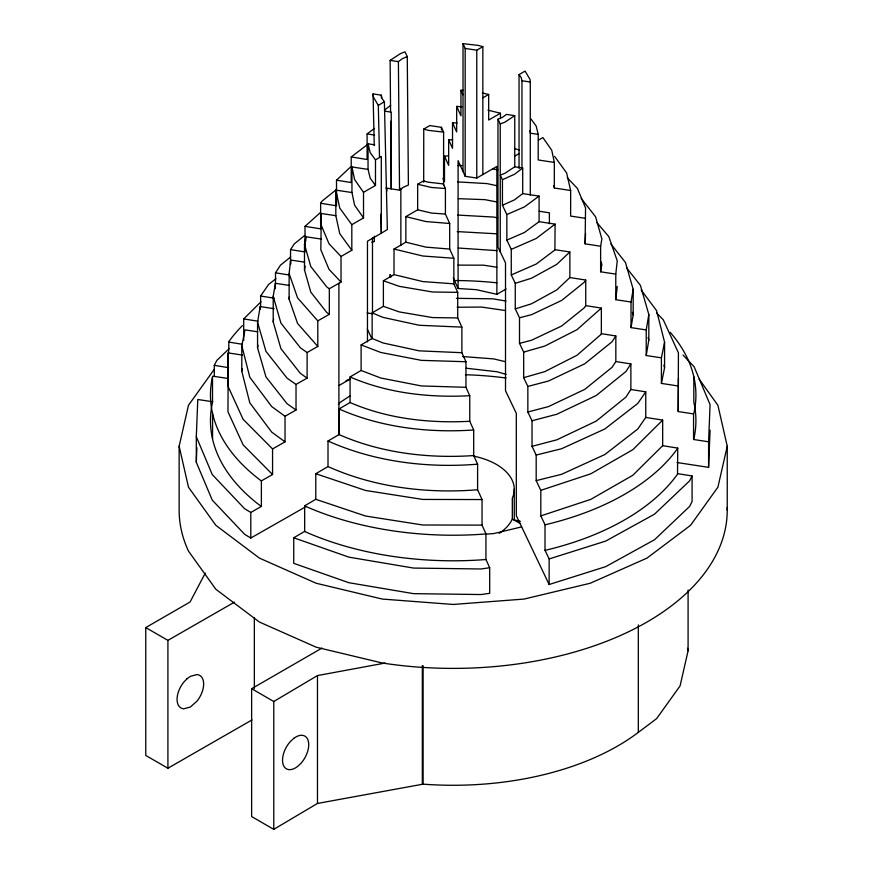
<?xml version="1.0" encoding="UTF-8"?>
<svg xmlns="http://www.w3.org/2000/svg" width="873" height="873" viewBox="0 0 873 873"><rect width="100%" height="100%" fill="white"/><g stroke="black" fill="none" stroke-linecap="round" stroke-linejoin="round"><path stroke-width="1.31" d="M423.689 182.239L423.754 129.062L429.822 125.559L441.443 127.327L441.443 130.055M443.56 185.294L443.615 132.118L441.443 127.327M242.421 355.071L228.159 352.921L227.962 386.172L243.098 419.258L272.562 448.962L272.562 474.53L261.376 480.859L260.732 480.477A242.727 140.138 0 0 1 212.51 376.896L212.837 376.187L228.159 378.489L227.962 411.75L243.098 444.837L272.562 474.53M670.191 332.297A242.727 140.138 0 0 1 693.86 413.278L693.566 413.911L678.212 411.565L678.419 352.856L663.273 319.769L656.627 313.069M678.212 411.565L678.419 378.435M305.168 507.071L250.802 538.03L244.626 534.298L212.259 500.131L196.305 462.297L196.305 436.718L197.789 399.496L212.837 401.766M196.305 462.297L196.883 447.674M677.055 462.526L708.592 467.361L708.592 441.793L710.076 404.603L694.122 366.758L683.024 355.049M708.592 467.361L710.076 430.171M341.027 256.476L351.819 250.245L339.739 233.626L335.832 215.686L321.286 213.503L320.828 224.219L328.99 243.72L341.027 256.476L341.027 282.055L329.328 288.734L329.328 314.313L317.805 320.871L317.805 346.45L307.11 352.539L307.11 378.118L296.023 384.436L296.023 410.015L285.034 416.268L285.034 441.847L272.562 448.962M321.286 213.503L320.828 249.798L328.99 269.299L341.027 282.055M678.212 385.986L661.407 383.411L661.407 357.843L646.227 355.518L646.227 329.939L631.026 327.615L631.026 302.036L615.781 299.701L615.781 274.133L600.624 271.809L600.624 246.23L585.106 243.851L585.554 207.938L577.391 188.437L567.232 177.666M585.106 243.851L585.554 233.517M317.805 346.45L297.584 323.468L289.127 299.177L289.127 273.598L290.633 260.034L304.546 262.129M289.127 299.177L289.399 296.711M615.781 274.133L617.244 260.852L608.797 236.55L596.674 222.419M615.781 299.701L617.244 286.42M296.023 410.015L287.097 403.752L265.949 376.896L257.557 347.792L257.557 322.224L260.187 306.598L274.133 308.693M257.557 347.792L257.993 345.195M307.11 378.118L300.377 373.382L280.92 348.676L273.205 321.897L273.205 296.329L275.399 283.31L289.356 285.416M273.205 321.897L273.642 319.3M631.026 302.036L633.176 289.269L625.461 262.5L610.871 243.96M631.026 327.615L633.176 314.847L633.176 289.269M646.227 329.939L648.825 314.52L640.433 285.416L626.596 267.858M646.227 355.518L648.825 340.088L648.825 314.52M329.328 314.313L326.786 312.523L310.788 292.095L304.491 269.964L304.491 244.396L305.812 236.747L321.286 239.071M304.491 269.964L305.157 266.145M600.624 246.23L601.879 238.907L595.582 216.788L581.189 198.4M600.624 271.809L601.879 264.486L601.137 261.878M285.034 441.847L271.667 432.08L249.809 402.824L241.799 371.298L241.799 345.73L245.007 329.885L257.655 331.784M241.799 371.298L242.334 368.657M661.407 357.843L664.571 342.161L656.572 310.635L641.186 290.043M661.407 383.411L664.571 367.729L664.571 342.161M727.198 507.519A274.046 158.22 0 0 1 382.265 663L316.168 647.188L259.412 622.045L215.86 589.275L188.481 551.114A274.046 158.22 0 0 1 179.14 510.17L179.14 446.234L188.481 405.279L214.311 369.279M351.819 224.677L363.517 217.923L354.613 205.166L351.95 192.54L335.832 190.118L339.739 208.058L351.819 224.677L351.819 250.245M699.12 379.122L717.901 405.279L727.242 446.234L717.901 487.189L690.521 525.339L646.969 558.109L590.213 583.251L524.116 599.064L453.185 604.454L382.265 599.064L316.168 583.251L259.412 558.109L215.86 525.339L188.481 487.189L179.14 446.234M688.088 589.952L688.088 650.811L680.078 685.916L656.616 718.621L638.327 732.382A232.895 134.464 0 0 1 423.121 784.15L317.477 803.444L273.773 829.35L251.631 816.561L251.631 688.699L321.973 648.093M228.628 352.834L228.868 341.561A242.727 140.138 0 0 1 242.41 325.596M540.813 515.899L590.792 499.378L632.849 475.261L662.672 445.677L677.743 448.111L677.513 448.624A242.727 140.138 0 0 1 546.247 524.52L545.014 524.706L540.813 515.899L540.813 490.331L536.186 480.63L536.186 455.062L532.028 446.332L532.028 420.764L527.849 412.012L527.849 386.433L523.669 377.671L523.669 352.103L519.511 343.373L519.511 317.794L515.266 308.889L515.266 283.321L511.272 274.962L511.272 249.383L506.853 240.108L506.853 214.54L502.444 205.286L502.444 179.707L500.251 175.113L504.834 173.334L514.754 166.808L522.698 168.02L522.698 193.599L514.644 199.775L502.444 205.286M677.743 448.111L677.513 474.192A242.727 140.138 0 0 1 546.247 550.088L545.014 550.285L545.014 524.706M708.592 441.793L693.566 439.49L693.86 438.846A242.727 140.138 0 0 0 693.817 402.267L693.817 376.7M214.3 376.132L214.3 365.361L216.81 360.418L229.468 348.403M692.082 475.96L689.572 480.914L654.51 514.175L605.72 541.074L549.139 558.938L549.139 584.517L605.72 566.642L654.51 539.754L689.572 506.482L692.082 501.528L692.082 475.96L677.743 473.679M205.242 573.157L190.052 602.01L145.758 627.578L145.758 755.44L167.911 768.229L252.013 719.93M290.534 264.443L290.534 249.634L305.026 251.926L305.026 226.358L320.456 212.488M519.511 343.373L531.646 340.197L561.688 325.989L584.332 307.776L585.739 305.615L601.355 308.093L576.998 329.699L544.774 346.068L523.669 352.103M601.355 308.093L601.355 333.672L600.788 334.632L576.998 355.267L544.774 371.636L523.669 377.671M290.534 249.634L294.266 243.894L304.775 235.404M275.497 283.583L275.497 272.823L280.429 265.228L290.676 256.957M601.355 333.672L615.836 335.963L612.115 341.703L584.779 363.779L548.473 381.021L527.849 386.433M615.836 335.963L615.836 361.542L612.115 367.271L584.779 389.358L548.473 406.6L527.849 412.012M615.836 361.542L630.873 363.921L625.952 371.505L596.237 395.513L556.788 414.26L532.028 420.764M630.873 363.921L630.873 389.489L625.952 397.084L596.237 421.092L556.788 439.839L532.028 446.332M305.026 226.358L320.631 228.835L320.631 203.256L322.039 201.106L336.454 189.517M515.266 308.889L531.581 303.76L556.756 289.934L569.862 277.549L585.739 280.047L584.332 282.197L561.688 300.421L531.646 314.629L519.511 317.794M260.623 306.805L260.623 296.034L268.578 284.467L276.021 278.694M630.873 389.489L645.758 391.857L637.792 403.424L604.847 428.981L561.557 448.744L536.186 455.062M645.758 391.857L645.758 417.425L637.792 428.992L604.847 454.549L561.557 474.312L536.186 480.63M320.631 203.256L336.509 205.777L336.509 180.198L351.219 182.533L351.219 156.965L367.031 144.896M506.853 240.108L524.455 232.469L539.088 221.677L555.097 224.132L536.24 238.46L511.272 249.383M555.097 224.132L554.901 249.984L536.24 264.028L511.272 274.962M338.364 404.352L339.946 402.508L349.997 395.895M243.709 340.459L243.709 318.929L261.027 301.752M645.758 417.425L662.672 420.109L632.849 449.682L590.792 473.799L540.813 490.331M336.509 180.198L349.626 167.802L351.917 166.547M555.097 249.711L569.862 251.97L556.756 264.355L531.581 278.192L515.266 283.321M384.436 110.118L390.689 105.327M522.698 168.02L514.644 174.196L502.444 179.707M390.122 60.39L398.394 61.634L402.235 58.753L407.265 56.527L404.996 51.834L400.412 53.613L390.122 60.39L390.569 111.788M385.888 188.033L399.528 190.128L403.359 187.248L408.389 185.021L407.265 56.527M351.219 156.965L367.096 159.486L367.096 133.907L374.506 128.44M539.088 221.677L539.088 196.109L524.455 206.89L506.853 214.54M514.754 166.808L514.754 115.662L504.834 122.198L500.251 123.966L500.251 251.828M379.515 157.085L378.315 105.415L384.382 101.715L382.145 98.605L381.315 95.168L373.055 93.924L374.266 145.595M273.773 829.35L273.773 701.488L317.477 675.571L385.168 663.044M315.786 499.301L315.786 473.733L328.008 466.575L328.008 441.007L339.019 434.558L339.019 408.99L350.062 402.518L350.062 376.95L361.116 370.479L361.116 344.911L372.138 338.462L372.138 312.883L383.389 306.325L399.223 311.901L432.55 317.576L457.714 317.936L461.872 327.124L461.872 352.703L465.964 361.738L465.964 387.317L469.761 395.709L469.761 421.277L473.701 429.985L473.701 455.564L477.607 464.185L477.607 489.753L482.038 499.552L482.038 525.12L485.934 533.872L485.934 559.451L489.688 567.756L489.688 593.324L481.001 594.546L413.573 593.651L348.84 582.706L293.743 563.347L293.743 537.779L304.666 531.384L304.666 505.816L315.786 499.301L365.558 516.03L422.761 525L482.038 525.12M482.845 46.684L478.328 45.407L463.017 43.65L465.178 48.441L476.767 50.198L482.845 46.684L482.845 174.556M519.042 168.456L519.042 74.598L525.099 71.106L529.976 79.378L530.282 82.018L530.282 195.072M363.517 217.923L363.517 192.344L375.488 185.436L375.488 159.857L381.294 156.507L381.294 233.233L367.468 241.21L367.468 341.867M482.845 97.831L488.673 94.47L488.673 120.038L500.469 113.228L500.469 118.619M383.389 306.325L383.389 280.746L394.018 274.613L394.018 249.034L405.858 242.203L405.858 216.624L417.654 209.815L417.654 184.247L423.492 180.875L428.054 182.173L443.353 183.93L445.416 188.481L445.416 214.06L449.693 223.499L449.693 249.067L453.851 258.266L453.851 283.834L457.714 292.357L457.714 317.936M538.532 140.073L542.886 137.552L551.758 150.276L554.322 162.433L554.322 188.001L570.636 190.51L570.636 216.078L585.106 218.283M458.096 288.505L458.096 160.643L465.178 176.302L476.767 178.059L496.868 166.448L496.868 294.321L476.44 289.694L458.096 288.505L453.273 277.843M514.677 156.169L519.402 153.441M338.91 385.56L350.335 378.969M496.868 294.321L506.111 288.985M145.758 627.578L167.911 640.367L234.488 602.13M250.802 538.03L250.802 512.451L261.376 506.427L261.376 480.859M549.139 584.517L516.314 515.67L516.314 413.376L505.511 390.722L505.511 262.86L497.981 247.081L497.981 119.219L503.023 116.982L506.471 114.396L514.754 115.662M346.057 380.704L349.658 379.111M371.745 242.236L374.353 241.548L374.353 236.168M521.661 526.888L493.714 533.567L485.901 534.156M485.934 533.872L485.05 534.014A242.727 140.138 0 0 1 305.572 506.329L304.666 505.816M485.934 559.451L485.05 559.582A242.727 140.138 0 0 1 305.572 531.908L304.666 531.384M489.688 567.756L481.001 568.978L413.573 568.072L348.84 557.138L293.743 537.779M465.964 361.738L421.397 360.363L380.726 352.441L361.116 344.911M465.964 387.317L421.397 385.942L380.726 378.009L361.116 370.479M442.971 178.365L444.499 181.748L444.499 156.18L448.438 155.809M461.872 327.124L419.291 325.28L382.952 317.368L372.138 312.883M461.872 352.703L419.291 350.859L382.952 342.947L372.138 338.462M469.761 395.709C429.385 397.881 387.394 393.221 350.062 376.95M469.761 421.277C429.385 423.449 387.394 418.789 350.062 402.518M473.701 429.985C428.25 433.073 380.944 427.508 339.019 408.99M473.701 455.564C428.25 458.652 380.944 453.076 339.019 434.558M477.607 464.185C427.126 468.288 374.43 461.85 328.008 441.007M477.607 489.753C427.126 493.856 374.43 487.429 328.008 466.575M452.64 139.855L448.667 139.8L452.52 148.323L452.52 122.755L457.157 123.006M453.851 258.266L422.794 256.007L394.018 249.034M453.851 283.834L422.794 281.575L394.018 274.613M457.092 307.252L481.503 307.056L505.543 310.559M458.019 265.119L483.609 265.174L496.912 267.258M482.038 499.552L422.761 499.432L365.558 490.462L315.786 473.733M456.393 298.337L492.809 298.817L506.013 301.054M457.932 165.51L461.904 165.564M457.714 292.357L432.55 291.997L399.223 286.333L383.389 280.746M458.216 198.673L484.984 199.655L496.792 201.958M457.768 181.911L487.09 183.592L497.468 185.851M457.768 215.064L493.867 217.082L497.752 217.923M457.223 231.596L497.381 233.844M458.129 248.019L496.901 250.627M461.97 106.812L456.677 106.375L460.955 115.814L460.955 90.246L463.454 90.421M445.416 188.481L431.666 187.509L417.654 184.247M445.416 214.06L431.666 213.088L417.654 209.815M462.646 356.544L493.714 358.901L505.445 361.706M449.693 223.499L425.882 221.546L405.858 216.624M449.693 249.067L425.882 247.124L405.858 242.203M443.615 132.118L428.316 130.361L423.754 129.062M466.182 368.21L497.043 371.767L506.165 374.364M375.488 185.436L370.207 178.245L368.035 169.395L368.035 143.816L374.703 144.82M351.95 192.54L351.95 166.972L368.035 169.395M522.698 193.599L539.088 196.109M539.198 211.244L549.39 212.805L549.39 223.695M519.042 74.598L521.257 77.686L521.956 80.742L530.282 82.018M554.322 162.433L538.205 159.955L538.205 134.377L530.282 133.165L529.976 130.524M384.698 111.133L391.246 112.17L391.246 188.884L390.657 121.26M367.096 133.907L374.615 135.097M275.497 272.823L289.279 275.006M260.623 296.034L274.264 298.195M367.118 312.927L372.487 313.767M243.709 318.929L258.015 321.199M214.3 365.361L228.628 367.642M228.628 342.063L242.454 344.3M492.492 168.904L497.828 169.82M482.333 92.985L488.673 94.47M513.99 519.817L520.352 521.345M487.985 110.162L500.469 113.228M514.448 148.399L519.304 150.112M473.548 456.11A61.077 35.258 0 0 1 512.32 498.167L512.32 518.988L520.559 523.745M261.376 506.427L260.732 506.056A242.727 140.138 0 0 1 212.51 402.475L212.51 376.896M251.631 688.699L273.773 701.488M250.802 512.451L244.626 508.73L212.259 474.563L196.305 436.718M317.805 320.871L297.584 297.9L289.127 273.598M307.11 352.539L300.377 347.814L280.92 323.097L273.205 296.329M296.023 384.436L287.097 378.184L265.949 351.328L257.557 322.224M329.328 288.734L326.786 286.955L310.788 266.516L304.491 244.396M285.034 416.268L271.667 406.512L249.809 377.256L241.799 345.73M554.595 156.365L566.632 172.963L570.636 190.51M530.904 118.892L536.175 126.05L538.205 134.377M375.488 159.857L370.207 152.677L368.035 143.816M363.517 192.344L354.613 179.587L351.95 166.972M378.315 105.415L373.426 97.099L373.055 93.924M497.981 119.219L500.251 123.966M545.014 550.285L549.139 558.938M391.202 276.894L390.067 274.504L390.067 277.232M367.282 329.012L371.931 338.768M460.955 90.246L463.017 94.797M452.52 122.755L456.677 131.943L456.677 106.375M444.499 156.18L448.667 165.368L448.667 139.8M648.093 337.556L648.825 340.088M632.434 312.294L633.176 314.847M663.906 365.11L664.571 367.729M687.509 648.279L688.088 650.811M553.809 185.567L554.322 188.001M384.382 101.715L387.361 229.534L381.294 233.233L380.846 214.191M381.315 95.168L381.381 97.885M398.394 61.634L399.528 190.128M727.242 446.234L727.242 510.17M693.566 413.911L693.566 439.49M662.672 420.109L662.672 445.677M638.327 624.926L638.327 732.382M585.739 280.047L585.739 305.615M569.862 251.97L569.862 277.549M521.956 80.742L521.956 167.791M514.262 489.033L514.262 520.243M476.767 50.198L476.767 178.059M465.178 48.441L465.178 176.302M463.017 43.65L463.017 171.512M423.121 665.804L423.121 784.15M422.336 665.684L422.336 784.03M400.86 188.339L400.86 245.477M386.859 188.393L386.859 191.078M372.487 237.598L372.487 312.414M338.91 283.278L338.91 434.667M335.832 190.118L335.832 215.686M317.477 675.571L317.477 803.444M305.812 236.747L305.812 240.784M290.633 260.034L290.633 264.072M275.399 283.31L275.399 288.69M260.187 306.598L260.187 309.282M254.349 617.931L254.349 688.666M228.159 352.921L228.159 378.489M212.565 413.486L212.565 439.054M167.911 640.367L167.911 768.229M453.687 280.528A242.727 140.138 0 0 1 496.901 282.819M512.32 518.988A61.077 35.258 0 0 1 499.16 533.381M465.418 374.735A234.902 135.621 0 0 1 506.089 378.031M186.92 678.856L183.712 682.239A18.791 10.847 -60 0 0 183.712 708.811L190.358 707.032L197.003 701.139A18.791 10.847 -60 0 0 197.003 674.567L190.358 676.346L186.92 678.856M293.764 738.383L290.469 741.417A18.791 10.705 -60.7 0 0 283.005 764.093A18.791 10.705 -60.7 0 0 297.497 766.538L300.792 763.504A18.791 10.705 -60.7 0 0 308.245 740.828A18.791 10.705 -60.7 0 0 293.764 738.383"/></g></svg>
